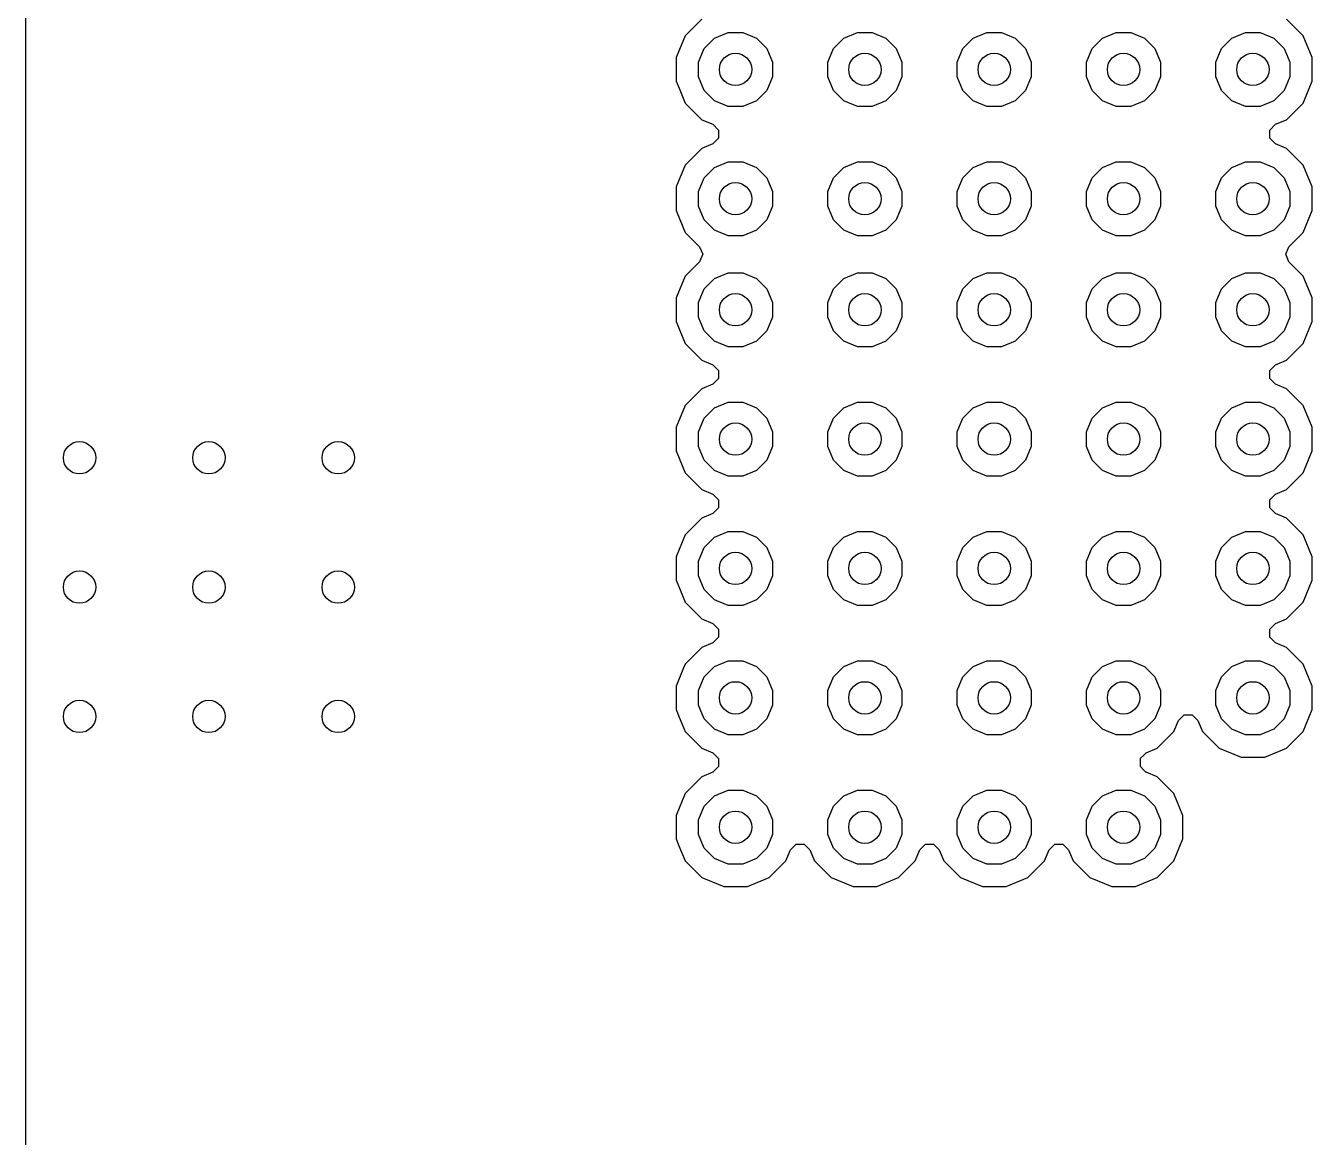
# Model space of a CAD drawing. Extents: x 114.9 to 199.6, y -137.1 to -76.7.
# Drawn here: x 114.88 to 120.85, y -116.35 to -111.2 of the extents above; entities that cross this region are included whole.
import ezdxf

# ---------------------------------------------------------------- set-up
doc = ezdxf.new("R2010")
doc.units = 0
doc.layers.add('BLACK', color=7, linetype='CONTINUOUS')

msp = doc.modelspace()

# ---------------------------------------------------------------- linework, layer by layer
at = {"layer": 'BLACK', "linetype": 'CONTINUOUS'}
for p, q in [((114.8805, -115.635198), (114.8805, -108.943698)), ((118.017439, -111.164945), (117.939944, -111.24244)), ((120.807055, -111.242439), (120.729561, -111.164945)), ((117.939944, -111.24244), (117.898, -111.343698)), ((118.076275, -111.252993), (118.139359, -111.226863)), ((118.139359, -111.226863), (118.207641, -111.226863)), ((118.207641, -111.226863), (118.270725, -111.252993)), ((118.676275, -111.252993), (118.739359, -111.226863)), ((118.739359, -111.226863), (118.807641, -111.226863)), ((118.807641, -111.226863), (118.870725, -111.252993)), ((119.276275, -111.252993), (119.339359, -111.226863)), ((119.339359, -111.226863), (119.407641, -111.226863)), ((119.407641, -111.226863), (119.470725, -111.252993)), ((119.876275, -111.252993), (119.939359, -111.226863)), ((119.939359, -111.226863), (120.007641, -111.226863)), ((120.007641, -111.226863), (120.070725, -111.252993)), ((120.476275, -111.252993), (120.539359, -111.226863)), ((120.539359, -111.226863), (120.607641, -111.226863)), ((120.607641, -111.226863), (120.670725, -111.252993)), ((120.807055, -111.24244), (120.807055, -111.242439)), ((120.807057, -111.242442), (120.807055, -111.24244)), ((120.849, -111.3437), (120.807057, -111.242442)), ((118.001863, -111.364359), (118.027993, -111.301275)), ((118.027993, -111.301275), (118.076275, -111.252993)), ((118.270725, -111.252993), (118.319007, -111.301275)), ((118.319007, -111.301275), (118.345137, -111.364359)), ((118.601863, -111.364359), (118.627993, -111.301275)), ((118.627993, -111.301275), (118.676275, -111.252993)), ((118.870725, -111.252993), (118.919007, -111.301275)), ((118.919007, -111.301275), (118.945137, -111.364359)), ((119.201863, -111.364359), (119.227993, -111.301275)), ((119.227993, -111.301275), (119.276275, -111.252993)), ((119.470725, -111.252993), (119.519007, -111.301275)), ((119.519007, -111.301275), (119.545137, -111.364359)), ((119.801863, -111.364359), (119.827993, -111.301275)), ((119.827993, -111.301275), (119.876275, -111.252993)), ((120.070725, -111.252993), (120.119007, -111.301275)), ((120.119007, -111.301275), (120.145137, -111.364359)), ((120.401863, -111.364359), (120.427993, -111.301275)), ((120.427993, -111.301275), (120.476275, -111.252993)), ((120.670725, -111.252993), (120.719007, -111.301275)), ((120.719007, -111.301275), (120.745137, -111.364359)), ((117.898, -111.343698), (117.898, -111.453301)), ((118.001863, -111.432641), (118.001863, -111.364359)), ((118.345137, -111.364359), (118.345137, -111.432641)), ((118.601863, -111.432641), (118.601863, -111.364359)), ((118.945137, -111.364359), (118.945137, -111.432641)), ((119.201863, -111.432641), (119.201863, -111.364359)), ((119.545137, -111.364359), (119.545137, -111.432641)), ((119.801863, -111.432641), (119.801863, -111.364359)), ((120.145137, -111.364359), (120.145137, -111.432641)), ((120.401863, -111.432641), (120.401863, -111.364359)), ((120.745137, -111.364359), (120.745137, -111.432641)), ((120.849, -111.4533), (120.849, -111.3437)), ((117.898, -111.453301), (117.911337, -111.485499)), ((117.911337, -111.485499), (117.939943, -111.554558)), ((118.027993, -111.495725), (118.001863, -111.432641)), ((118.345137, -111.432641), (118.319007, -111.495725)), ((118.627993, -111.495725), (118.601863, -111.432641)), ((118.945137, -111.432641), (118.919007, -111.495725)), ((119.227993, -111.495725), (119.201863, -111.432641)), ((119.545137, -111.432641), (119.519007, -111.495725)), ((119.827993, -111.495725), (119.801863, -111.432641)), ((120.145137, -111.432641), (120.119007, -111.495725)), ((120.427993, -111.495725), (120.401863, -111.432641)), ((120.745137, -111.432641), (120.719007, -111.495725)), ((120.807057, -111.554558), (120.849, -111.4533)), ((118.076275, -111.544007), (118.027993, -111.495725)), ((118.139359, -111.570137), (118.076275, -111.544007)), ((118.270725, -111.544007), (118.207641, -111.570137)), ((118.319007, -111.495725), (118.270725, -111.544007)), ((118.676275, -111.544007), (118.627993, -111.495725)), ((118.739359, -111.570137), (118.676275, -111.544007)), ((118.870725, -111.544007), (118.807641, -111.570137)), ((118.919007, -111.495725), (118.870725, -111.544007)), ((119.276275, -111.544007), (119.227993, -111.495725)), ((119.339359, -111.570137), (119.276275, -111.544007)), ((119.470725, -111.544007), (119.407641, -111.570137)), ((119.519007, -111.495725), (119.470725, -111.544007)), ((119.876275, -111.544007), (119.827993, -111.495725)), ((119.939359, -111.570137), (119.876275, -111.544007)), ((120.070725, -111.544007), (120.007641, -111.570137)), ((120.119007, -111.495725), (120.070725, -111.544007)), ((120.476275, -111.544007), (120.427993, -111.495725)), ((120.539359, -111.570137), (120.476275, -111.544007)), ((120.670725, -111.544007), (120.607641, -111.570137)), ((120.719007, -111.495725), (120.670725, -111.544007)), ((117.939943, -111.554558), (117.939944, -111.554559)), ((117.939944, -111.554559), (117.939945, -111.554561)), ((117.939945, -111.554561), (118.01744, -111.632056)), ((118.207641, -111.570137), (118.139359, -111.570137)), ((118.807641, -111.570137), (118.739359, -111.570137)), ((119.407641, -111.570137), (119.339359, -111.570137)), ((120.007641, -111.570137), (119.939359, -111.570137)), ((120.607641, -111.570137), (120.539359, -111.570137)), ((120.729561, -111.632055), (120.807055, -111.554561)), ((120.807055, -111.55456), (120.807057, -111.554558)), ((120.807055, -111.554561), (120.807055, -111.55456)), ((118.01744, -111.632056), (118.068557, -111.65323)), ((118.068557, -111.65323), (118.095075, -111.679749)), ((120.651924, -111.679748), (120.678441, -111.65323)), ((120.678441, -111.65323), (120.729558, -111.632057)), ((120.729558, -111.632057), (120.72956, -111.632055)), ((120.72956, -111.632055), (120.729561, -111.632055)), ((118.095075, -111.717252), (118.068557, -111.74377)), ((118.095075, -111.679749), (118.095075, -111.717252)), ((120.651924, -111.717251), (120.651924, -111.679748)), ((120.678441, -111.743769), (120.651924, -111.717251)), ((118.017439, -111.764945), (117.939944, -111.84244)), ((118.01744, -111.764943), (118.017439, -111.764945)), ((118.068557, -111.74377), (118.01744, -111.764943)), ((120.729558, -111.764943), (120.678441, -111.743769)), ((120.729559, -111.764944), (120.729558, -111.764943)), ((120.729561, -111.764945), (120.729559, -111.764944)), ((120.807055, -111.842439), (120.729561, -111.764945)), ((117.939944, -111.84244), (117.898, -111.943698)), ((118.076275, -111.852993), (118.139359, -111.826863)), ((118.139359, -111.826863), (118.207641, -111.826863)), ((118.207641, -111.826863), (118.270725, -111.852993)), ((118.676275, -111.852993), (118.739359, -111.826863)), ((118.739359, -111.826863), (118.807641, -111.826863)), ((118.807641, -111.826863), (118.870725, -111.852993)), ((119.276275, -111.852993), (119.339359, -111.826863)), ((119.339359, -111.826863), (119.407641, -111.826863)), ((119.407641, -111.826863), (119.470725, -111.852993)), ((119.876275, -111.852993), (119.939359, -111.826863)), ((119.939359, -111.826863), (120.007641, -111.826863)), ((120.007641, -111.826863), (120.070725, -111.852993)), ((120.476275, -111.852993), (120.539359, -111.826863)), ((120.539359, -111.826863), (120.607641, -111.826863)), ((120.607641, -111.826863), (120.670725, -111.852993)), ((120.807055, -111.84244), (120.807055, -111.842439)), ((120.807057, -111.842442), (120.807055, -111.84244)), ((120.849, -111.9437), (120.807057, -111.842442)), ((118.001863, -111.964359), (118.027993, -111.901275)), ((118.027993, -111.901275), (118.076275, -111.852993)), ((118.270725, -111.852993), (118.319007, -111.901275)), ((118.319007, -111.901275), (118.345137, -111.964359)), ((118.601863, -111.964359), (118.627993, -111.901275)), ((118.627993, -111.901275), (118.676275, -111.852993)), ((118.870725, -111.852993), (118.919007, -111.901275)), ((118.919007, -111.901275), (118.945137, -111.964359)), ((119.201863, -111.964359), (119.227993, -111.901275)), ((119.227993, -111.901275), (119.276275, -111.852993)), ((119.470725, -111.852993), (119.519007, -111.901275)), ((119.519007, -111.901275), (119.545137, -111.964359)), ((119.801863, -111.964359), (119.827993, -111.901275)), ((119.827993, -111.901275), (119.876275, -111.852993)), ((120.070725, -111.852993), (120.119007, -111.901275)), ((120.119007, -111.901275), (120.145137, -111.964359)), ((120.401863, -111.964359), (120.427993, -111.901275)), ((120.427993, -111.901275), (120.476275, -111.852993)), ((120.670725, -111.852993), (120.719007, -111.901275)), ((120.719007, -111.901275), (120.745137, -111.964359)), ((117.898, -111.943698), (117.898, -112.053301)), ((118.001863, -112.032641), (118.001863, -111.964359)), ((118.345137, -111.964359), (118.345137, -112.032641)), ((118.601863, -112.032641), (118.601863, -111.964359)), ((118.945137, -111.964359), (118.945137, -112.032641)), ((119.201863, -112.032641), (119.201863, -111.964359)), ((119.545137, -111.964359), (119.545137, -112.032641)), ((119.801863, -112.032641), (119.801863, -111.964359)), ((120.145137, -111.964359), (120.145137, -112.032641)), ((120.401863, -112.032641), (120.401863, -111.964359)), ((120.745137, -111.964359), (120.745137, -112.032641)), ((120.849, -112.0533), (120.849, -111.9437)), ((117.898, -112.053301), (117.915374, -112.095244)), ((118.027993, -112.095725), (118.001863, -112.032641)), ((118.345137, -112.032641), (118.319007, -112.095725)), ((118.627993, -112.095725), (118.601863, -112.032641)), ((118.945137, -112.032641), (118.919007, -112.095725)), ((119.227993, -112.095725), (119.201863, -112.032641)), ((119.545137, -112.032641), (119.519007, -112.095725)), ((119.827993, -112.095725), (119.801863, -112.032641)), ((120.145137, -112.032641), (120.119007, -112.095725)), ((120.427993, -112.095725), (120.401863, -112.032641)), ((120.745137, -112.032641), (120.719007, -112.095725)), ((120.807057, -112.154558), (120.849, -112.0533)), ((117.915374, -112.095244), (117.939943, -112.154558)), ((118.076275, -112.144007), (118.027993, -112.095725)), ((118.139359, -112.170137), (118.076275, -112.144007)), ((118.270725, -112.144007), (118.207641, -112.170137)), ((118.319007, -112.095725), (118.270725, -112.144007)), ((118.676275, -112.144007), (118.627993, -112.095725)), ((118.739359, -112.170137), (118.676275, -112.144007)), ((118.870725, -112.144007), (118.807641, -112.170137)), ((118.919007, -112.095725), (118.870725, -112.144007)), ((119.276275, -112.144007), (119.227993, -112.095725)), ((119.339359, -112.170137), (119.276275, -112.144007)), ((119.470725, -112.144007), (119.407641, -112.170137)), ((119.519007, -112.095725), (119.470725, -112.144007)), ((119.876275, -112.144007), (119.827993, -112.095725)), ((119.939359, -112.170137), (119.876275, -112.144007)), ((120.070725, -112.144007), (120.007641, -112.170137)), ((120.119007, -112.095725), (120.070725, -112.144007)), ((120.476275, -112.144007), (120.427993, -112.095725)), ((120.539359, -112.170137), (120.476275, -112.144007)), ((120.670725, -112.144007), (120.607641, -112.170137)), ((120.719007, -112.095725), (120.670725, -112.144007)), ((117.939943, -112.154558), (117.939944, -112.154559)), ((117.939944, -112.154559), (117.939945, -112.154561)), ((117.939945, -112.154561), (118.006736, -112.221352)), ((118.207641, -112.170137), (118.139359, -112.170137)), ((118.807641, -112.170137), (118.739359, -112.170137)), ((119.407641, -112.170137), (119.339359, -112.170137)), ((120.007641, -112.170137), (119.939359, -112.170137)), ((120.607641, -112.170137), (120.539359, -112.170137)), ((120.740264, -112.221352), (120.807055, -112.154561)), ((120.807055, -112.15456), (120.807057, -112.154558)), ((120.807055, -112.154561), (120.807055, -112.15456)), ((118.006736, -112.221352), (118.021088, -112.256)), ((118.021088, -112.256), (118.006736, -112.290648)), ((120.725912, -112.256), (120.740264, -112.221352)), ((120.740264, -112.290648), (120.725912, -112.256)), ((118.006736, -112.290648), (117.939944, -112.35744)), ((120.807055, -112.357439), (120.740264, -112.290648)), ((117.939944, -112.35744), (117.898, -112.458698)), ((118.027993, -112.416275), (118.076275, -112.367993)), ((118.076275, -112.367993), (118.139359, -112.341863)), ((118.139359, -112.341863), (118.207641, -112.341863)), ((118.207641, -112.341863), (118.270725, -112.367993)), ((118.270725, -112.367993), (118.319007, -112.416275)), ((118.627993, -112.416275), (118.676275, -112.367993)), ((118.676275, -112.367993), (118.739359, -112.341863)), ((118.739359, -112.341863), (118.807641, -112.341863)), ((118.807641, -112.341863), (118.870725, -112.367993)), ((118.870725, -112.367993), (118.919007, -112.416275)), ((119.227993, -112.416275), (119.276275, -112.367993)), ((119.276275, -112.367993), (119.339359, -112.341863)), ((119.339359, -112.341863), (119.407641, -112.341863)), ((119.407641, -112.341863), (119.470725, -112.367993)), ((119.470725, -112.367993), (119.519007, -112.416275)), ((119.827993, -112.416275), (119.876275, -112.367993)), ((119.876275, -112.367993), (119.939359, -112.341863)), ((119.939359, -112.341863), (120.007641, -112.341863)), ((120.007641, -112.341863), (120.070725, -112.367993)), ((120.070725, -112.367993), (120.119007, -112.416275)), ((120.427993, -112.416275), (120.476275, -112.367993)), ((120.476275, -112.367993), (120.539359, -112.341863)), ((120.539359, -112.341863), (120.607641, -112.341863)), ((120.607641, -112.341863), (120.670725, -112.367993)), ((120.670725, -112.367993), (120.719007, -112.416275)), ((120.807055, -112.35744), (120.807055, -112.357439)), ((120.807057, -112.357442), (120.807055, -112.35744)), ((120.849, -112.4587), (120.807057, -112.357442)), ((118.001863, -112.479359), (118.027993, -112.416275)), ((118.319007, -112.416275), (118.345137, -112.479359)), ((118.601863, -112.479359), (118.627993, -112.416275)), ((118.919007, -112.416275), (118.945137, -112.479359)), ((119.201863, -112.479359), (119.227993, -112.416275)), ((119.519007, -112.416275), (119.545137, -112.479359)), ((119.801863, -112.479359), (119.827993, -112.416275)), ((120.119007, -112.416275), (120.145137, -112.479359)), ((120.401863, -112.479359), (120.427993, -112.416275)), ((120.719007, -112.416275), (120.745137, -112.479359)), ((117.898, -112.458698), (117.898, -112.568301)), ((118.001863, -112.547641), (118.001863, -112.479359)), ((118.345137, -112.479359), (118.345137, -112.547641)), ((118.601863, -112.547641), (118.601863, -112.479359)), ((118.945137, -112.479359), (118.945137, -112.547641)), ((119.201863, -112.547641), (119.201863, -112.479359)), ((119.545137, -112.479359), (119.545137, -112.547641)), ((119.801863, -112.547641), (119.801863, -112.479359)), ((120.145137, -112.479359), (120.145137, -112.547641)), ((120.401863, -112.547641), (120.401863, -112.479359)), ((120.745137, -112.479359), (120.745137, -112.547641)), ((120.849, -112.5683), (120.849, -112.4587)), ((118.027993, -112.610725), (118.001863, -112.547641)), ((118.345137, -112.547641), (118.319007, -112.610725)), ((118.627993, -112.610725), (118.601863, -112.547641)), ((118.945137, -112.547641), (118.919007, -112.610725)), ((119.227993, -112.610725), (119.201863, -112.547641)), ((119.545137, -112.547641), (119.519007, -112.610725)), ((119.827993, -112.610725), (119.801863, -112.547641)), ((120.145137, -112.547641), (120.119007, -112.610725)), ((120.427993, -112.610725), (120.401863, -112.547641)), ((120.745137, -112.547641), (120.719007, -112.610725)), ((117.898, -112.568301), (117.915374, -112.610244)), ((117.915374, -112.610244), (117.939943, -112.669558)), ((118.076275, -112.659007), (118.027993, -112.610725)), ((118.319007, -112.610725), (118.270725, -112.659007)), ((118.676275, -112.659007), (118.627993, -112.610725)), ((118.919007, -112.610725), (118.870725, -112.659007)), ((119.276275, -112.659007), (119.227993, -112.610725)), ((119.519007, -112.610725), (119.470725, -112.659007)), ((119.876275, -112.659007), (119.827993, -112.610725)), ((120.119007, -112.610725), (120.070725, -112.659007)), ((120.476275, -112.659007), (120.427993, -112.610725)), ((120.719007, -112.610725), (120.670725, -112.659007)), ((120.807057, -112.669558), (120.849, -112.5683)), ((117.939943, -112.669558), (117.939944, -112.669559)), ((117.939944, -112.669559), (117.939945, -112.669561)), ((117.939945, -112.669561), (118.01744, -112.747056)), ((118.139359, -112.685137), (118.076275, -112.659007)), ((118.207641, -112.685137), (118.139359, -112.685137)), ((118.270725, -112.659007), (118.207641, -112.685137)), ((118.739359, -112.685137), (118.676275, -112.659007)), ((118.807641, -112.685137), (118.739359, -112.685137)), ((118.870725, -112.659007), (118.807641, -112.685137)), ((119.339359, -112.685137), (119.276275, -112.659007)), ((119.407641, -112.685137), (119.339359, -112.685137)), ((119.470725, -112.659007), (119.407641, -112.685137)), ((119.939359, -112.685137), (119.876275, -112.659007)), ((120.007641, -112.685137), (119.939359, -112.685137)), ((120.070725, -112.659007), (120.007641, -112.685137)), ((120.539359, -112.685137), (120.476275, -112.659007)), ((120.607641, -112.685137), (120.539359, -112.685137)), ((120.670725, -112.659007), (120.607641, -112.685137)), ((120.729561, -112.747055), (120.807055, -112.669561)), ((120.807055, -112.66956), (120.807057, -112.669558)), ((120.807055, -112.669561), (120.807055, -112.66956)), ((118.01744, -112.747056), (118.068557, -112.76823)), ((118.068557, -112.76823), (118.095075, -112.794749)), ((118.095075, -112.794749), (118.095075, -112.832252)), ((120.651924, -112.794748), (120.678441, -112.76823)), ((120.651924, -112.832251), (120.651924, -112.794748)), ((120.678441, -112.76823), (120.729558, -112.747057)), ((120.729558, -112.747057), (120.72956, -112.747055)), ((120.72956, -112.747055), (120.729561, -112.747055)), ((118.068557, -112.85877), (118.01744, -112.879943)), ((118.095075, -112.832252), (118.068557, -112.85877)), ((120.678441, -112.858769), (120.651924, -112.832251)), ((120.729558, -112.879943), (120.678441, -112.858769)), ((118.017439, -112.879945), (117.939944, -112.95744)), ((118.01744, -112.879943), (118.017439, -112.879945)), ((120.729559, -112.879944), (120.729558, -112.879943)), ((120.729561, -112.879945), (120.729559, -112.879944)), ((120.807055, -112.957439), (120.729561, -112.879945)), ((117.939944, -112.95744), (117.898, -113.058698)), ((118.027993, -113.016275), (118.076275, -112.967993)), ((118.076275, -112.967993), (118.139359, -112.941863)), ((118.139359, -112.941863), (118.207641, -112.941863)), ((118.207641, -112.941863), (118.270725, -112.967993)), ((118.270725, -112.967993), (118.319007, -113.016275)), ((118.627993, -113.016275), (118.676275, -112.967993)), ((118.676275, -112.967993), (118.739359, -112.941863)), ((118.739359, -112.941863), (118.807641, -112.941863)), ((118.807641, -112.941863), (118.870725, -112.967993)), ((118.870725, -112.967993), (118.919007, -113.016275)), ((119.227993, -113.016275), (119.276275, -112.967993)), ((119.276275, -112.967993), (119.339359, -112.941863)), ((119.339359, -112.941863), (119.407641, -112.941863)), ((119.407641, -112.941863), (119.470725, -112.967993)), ((119.470725, -112.967993), (119.519007, -113.016275)), ((119.827993, -113.016275), (119.876275, -112.967993)), ((119.876275, -112.967993), (119.939359, -112.941863)), ((119.939359, -112.941863), (120.007641, -112.941863)), ((120.007641, -112.941863), (120.070725, -112.967993)), ((120.070725, -112.967993), (120.119007, -113.016275)), ((120.427993, -113.016275), (120.476275, -112.967993)), ((120.476275, -112.967993), (120.539359, -112.941863)), ((120.539359, -112.941863), (120.607641, -112.941863)), ((120.607641, -112.941863), (120.670725, -112.967993)), ((120.670725, -112.967993), (120.719007, -113.016275)), ((120.807055, -112.95744), (120.807055, -112.957439)), ((120.807057, -112.957442), (120.807055, -112.95744)), ((120.849, -113.0587), (120.807057, -112.957442)), ((118.001863, -113.079359), (118.027993, -113.016275)), ((118.319007, -113.016275), (118.345137, -113.079359)), ((118.601863, -113.079359), (118.627993, -113.016275)), ((118.919007, -113.016275), (118.945137, -113.079359)), ((119.201863, -113.079359), (119.227993, -113.016275)), ((119.519007, -113.016275), (119.545137, -113.079359)), ((119.801863, -113.079359), (119.827993, -113.016275)), ((120.119007, -113.016275), (120.145137, -113.079359)), ((120.401863, -113.079359), (120.427993, -113.016275)), ((120.719007, -113.016275), (120.745137, -113.079359)), ((117.898, -113.058698), (117.898, -113.168301)), ((118.001863, -113.147641), (118.001863, -113.079359)), ((118.345137, -113.079359), (118.345137, -113.147641)), ((118.601863, -113.147641), (118.601863, -113.079359)), ((118.945137, -113.079359), (118.945137, -113.147641)), ((119.201863, -113.147641), (119.201863, -113.079359)), ((119.545137, -113.079359), (119.545137, -113.147641)), ((119.801863, -113.147641), (119.801863, -113.079359)), ((120.145137, -113.079359), (120.145137, -113.147641)), ((120.401863, -113.147641), (120.401863, -113.079359)), ((120.745137, -113.079359), (120.745137, -113.147641)), ((120.849, -113.1683), (120.849, -113.0587)), ((118.027993, -113.210725), (118.001863, -113.147641)), ((118.345137, -113.147641), (118.319007, -113.210725)), ((118.627993, -113.210725), (118.601863, -113.147641)), ((118.945137, -113.147641), (118.919007, -113.210725)), ((119.227993, -113.210725), (119.201863, -113.147641)), ((119.545137, -113.147641), (119.519007, -113.210725)), ((119.827993, -113.210725), (119.801863, -113.147641)), ((120.145137, -113.147641), (120.119007, -113.210725)), ((120.427993, -113.210725), (120.401863, -113.147641)), ((120.745137, -113.147641), (120.719007, -113.210725)), ((117.898, -113.168301), (117.915374, -113.210244)), ((117.915374, -113.210244), (117.939943, -113.269558)), ((118.076275, -113.259007), (118.027993, -113.210725)), ((118.319007, -113.210725), (118.270725, -113.259007)), ((118.676275, -113.259007), (118.627993, -113.210725)), ((118.919007, -113.210725), (118.870725, -113.259007)), ((119.276275, -113.259007), (119.227993, -113.210725)), ((119.519007, -113.210725), (119.470725, -113.259007)), ((119.876275, -113.259007), (119.827993, -113.210725)), ((120.119007, -113.210725), (120.070725, -113.259007)), ((120.476275, -113.259007), (120.427993, -113.210725)), ((120.719007, -113.210725), (120.670725, -113.259007)), ((120.807057, -113.269558), (120.849, -113.1683)), ((117.939943, -113.269558), (117.939944, -113.269559)), ((117.939944, -113.269559), (117.939945, -113.269561)), ((117.939945, -113.269561), (118.01744, -113.347056)), ((118.139359, -113.285137), (118.076275, -113.259007)), ((118.270725, -113.259007), (118.207641, -113.285137)), ((118.739359, -113.285137), (118.676275, -113.259007)), ((118.870725, -113.259007), (118.807641, -113.285137)), ((119.339359, -113.285137), (119.276275, -113.259007)), ((119.470725, -113.259007), (119.407641, -113.285137)), ((119.939359, -113.285137), (119.876275, -113.259007)), ((120.070725, -113.259007), (120.007641, -113.285137)), ((120.539359, -113.285137), (120.476275, -113.259007)), ((120.670725, -113.259007), (120.607641, -113.285137)), ((120.729561, -113.347055), (120.807055, -113.269561)), ((120.807055, -113.26956), (120.807057, -113.269558)), ((120.807055, -113.269561), (120.807055, -113.26956)), ((118.207641, -113.285137), (118.139359, -113.285137)), ((118.807641, -113.285137), (118.739359, -113.285137)), ((119.407641, -113.285137), (119.339359, -113.285137)), ((120.007641, -113.285137), (119.939359, -113.285137)), ((120.607641, -113.285137), (120.539359, -113.285137)), ((118.01744, -113.347056), (118.068557, -113.36823)), ((118.068557, -113.36823), (118.095075, -113.394749)), ((118.095075, -113.394749), (118.095075, -113.432252)), ((120.651924, -113.394748), (120.678441, -113.36823)), ((120.651924, -113.432251), (120.651924, -113.394748)), ((120.678441, -113.36823), (120.729558, -113.347057)), ((120.729558, -113.347057), (120.72956, -113.347055)), ((120.72956, -113.347055), (120.729561, -113.347055)), ((118.068557, -113.45877), (118.01744, -113.479943)), ((118.095075, -113.432252), (118.068557, -113.45877)), ((120.678441, -113.458769), (120.651924, -113.432251)), ((120.729558, -113.479943), (120.678441, -113.458769)), ((118.017439, -113.479945), (117.939944, -113.55744)), ((118.01744, -113.479943), (118.017439, -113.479945)), ((120.729559, -113.479944), (120.729558, -113.479943)), ((120.729561, -113.479945), (120.729559, -113.479944)), ((120.807055, -113.557439), (120.729561, -113.479945)), ((117.939944, -113.55744), (117.898, -113.658698)), ((118.027993, -113.616275), (118.076275, -113.567993)), ((118.076275, -113.567993), (118.139359, -113.541863)), ((118.139359, -113.541863), (118.207641, -113.541863)), ((118.207641, -113.541863), (118.270725, -113.567993)), ((118.270725, -113.567993), (118.319007, -113.616275)), ((118.627993, -113.616275), (118.676275, -113.567993)), ((118.676275, -113.567993), (118.739359, -113.541863)), ((118.739359, -113.541863), (118.807641, -113.541863)), ((118.807641, -113.541863), (118.870725, -113.567993)), ((118.870725, -113.567993), (118.919007, -113.616275)), ((119.227993, -113.616275), (119.276275, -113.567993)), ((119.276275, -113.567993), (119.339359, -113.541863)), ((119.339359, -113.541863), (119.407641, -113.541863)), ((119.407641, -113.541863), (119.470725, -113.567993)), ((119.470725, -113.567993), (119.519007, -113.616275)), ((119.827993, -113.616275), (119.876275, -113.567993)), ((119.876275, -113.567993), (119.939359, -113.541863)), ((119.939359, -113.541863), (120.007641, -113.541863)), ((120.007641, -113.541863), (120.070725, -113.567993)), ((120.070725, -113.567993), (120.119007, -113.616275)), ((120.427993, -113.616275), (120.476275, -113.567993)), ((120.476275, -113.567993), (120.539359, -113.541863)), ((120.539359, -113.541863), (120.607641, -113.541863)), ((120.607641, -113.541863), (120.670725, -113.567993)), ((120.670725, -113.567993), (120.719007, -113.616275)), ((120.807055, -113.55744), (120.807055, -113.557439)), ((120.807057, -113.557442), (120.807055, -113.55744)), ((120.849, -113.6587), (120.807057, -113.557442)), ((118.001863, -113.679359), (118.027993, -113.616275)), ((118.319007, -113.616275), (118.345137, -113.679359)), ((118.601863, -113.679359), (118.627993, -113.616275)), ((118.919007, -113.616275), (118.945137, -113.679359)), ((119.201863, -113.679359), (119.227993, -113.616275)), ((119.519007, -113.616275), (119.545137, -113.679359)), ((119.801863, -113.679359), (119.827993, -113.616275)), ((120.119007, -113.616275), (120.145137, -113.679359)), ((120.401863, -113.679359), (120.427993, -113.616275)), ((120.719007, -113.616275), (120.745137, -113.679359)), ((117.898, -113.658698), (117.898, -113.768301)), ((118.001863, -113.747641), (118.001863, -113.679359)), ((118.345137, -113.679359), (118.345137, -113.747641)), ((118.601863, -113.747641), (118.601863, -113.679359)), ((118.945137, -113.679359), (118.945137, -113.747641)), ((119.201863, -113.747641), (119.201863, -113.679359)), ((119.545137, -113.679359), (119.545137, -113.747641)), ((119.801863, -113.747641), (119.801863, -113.679359)), ((120.145137, -113.679359), (120.145137, -113.747641)), ((120.401863, -113.747641), (120.401863, -113.679359)), ((120.745137, -113.679359), (120.745137, -113.747641)), ((120.849, -113.7683), (120.849, -113.6587)), ((118.027993, -113.810725), (118.001863, -113.747641)), ((118.345137, -113.747641), (118.319007, -113.810725)), ((118.627993, -113.810725), (118.601863, -113.747641)), ((118.945137, -113.747641), (118.919007, -113.810725)), ((119.227993, -113.810725), (119.201863, -113.747641)), ((119.545137, -113.747641), (119.519007, -113.810725)), ((119.827993, -113.810725), (119.801863, -113.747641)), ((120.145137, -113.747641), (120.119007, -113.810725)), ((120.427993, -113.810725), (120.401863, -113.747641)), ((120.745137, -113.747641), (120.719007, -113.810725)), ((117.898, -113.768301), (117.913118, -113.804797)), ((117.913118, -113.804797), (117.939943, -113.869558)), ((118.076275, -113.859007), (118.027993, -113.810725)), ((118.319007, -113.810725), (118.270725, -113.859007)), ((118.676275, -113.859007), (118.627993, -113.810725)), ((118.919007, -113.810725), (118.870725, -113.859007)), ((119.276275, -113.859007), (119.227993, -113.810725)), ((119.519007, -113.810725), (119.470725, -113.859007)), ((119.876275, -113.859007), (119.827993, -113.810725)), ((120.119007, -113.810725), (120.070725, -113.859007)), ((120.476275, -113.859007), (120.427993, -113.810725)), ((120.719007, -113.810725), (120.670725, -113.859007)), ((120.807057, -113.869558), (120.849, -113.7683)), ((117.939943, -113.869558), (117.939944, -113.869559)), ((117.939944, -113.869559), (117.939945, -113.869561)), ((117.939945, -113.869561), (118.01744, -113.947056)), ((118.139359, -113.885137), (118.076275, -113.859007)), ((118.270725, -113.859007), (118.207641, -113.885137)), ((118.739359, -113.885137), (118.676275, -113.859007)), ((118.870725, -113.859007), (118.807641, -113.885137)), ((119.339359, -113.885137), (119.276275, -113.859007)), ((119.470725, -113.859007), (119.407641, -113.885137)), ((119.939359, -113.885137), (119.876275, -113.859007)), ((120.070725, -113.859007), (120.007641, -113.885137)), ((120.539359, -113.885137), (120.476275, -113.859007)), ((120.670725, -113.859007), (120.607641, -113.885137)), ((120.729561, -113.947055), (120.807055, -113.869561)), ((120.807055, -113.86956), (120.807057, -113.869558)), ((120.807055, -113.869561), (120.807055, -113.86956)), ((118.207641, -113.885137), (118.139359, -113.885137)), ((118.807641, -113.885137), (118.739359, -113.885137)), ((119.407641, -113.885137), (119.339359, -113.885137)), ((120.007641, -113.885137), (119.939359, -113.885137)), ((120.607641, -113.885137), (120.539359, -113.885137)), ((118.01744, -113.947056), (118.068557, -113.96823)), ((118.068557, -113.96823), (118.095075, -113.994749)), ((118.095075, -113.994749), (118.095075, -114.032252)), ((120.651924, -113.994748), (120.678441, -113.96823)), ((120.651924, -114.032251), (120.651924, -113.994748)), ((120.678441, -113.96823), (120.729558, -113.947057)), ((120.729558, -113.947057), (120.72956, -113.947055)), ((120.72956, -113.947055), (120.729561, -113.947055)), ((118.095075, -114.032252), (118.068557, -114.05877)), ((120.678441, -114.058769), (120.651924, -114.032251)), ((118.017439, -114.079945), (117.939944, -114.15744)), ((118.01744, -114.079943), (118.017439, -114.079945)), ((118.068557, -114.05877), (118.01744, -114.079943)), ((120.729558, -114.079943), (120.678441, -114.058769)), ((120.729559, -114.079944), (120.729558, -114.079943)), ((120.729561, -114.079945), (120.729559, -114.079944)), ((120.807055, -114.157439), (120.729561, -114.079945)), ((117.932748, -114.174812), (117.898, -114.258698)), ((117.939943, -114.157442), (117.932748, -114.174812)), ((117.939944, -114.15744), (117.939943, -114.157441)), ((117.939943, -114.157441), (117.939943, -114.157442)), ((118.027993, -114.216275), (118.076275, -114.167993)), ((118.076275, -114.167993), (118.139359, -114.141863)), ((118.139359, -114.141863), (118.207641, -114.141863)), ((118.207641, -114.141863), (118.270725, -114.167993)), ((118.270725, -114.167993), (118.319007, -114.216275)), ((118.627993, -114.216275), (118.676275, -114.167993)), ((118.676275, -114.167993), (118.739359, -114.141863)), ((118.739359, -114.141863), (118.807641, -114.141863)), ((118.807641, -114.141863), (118.870725, -114.167993)), ((118.870725, -114.167993), (118.919007, -114.216275)), ((119.227993, -114.216275), (119.276275, -114.167993)), ((119.276275, -114.167993), (119.339359, -114.141863)), ((119.339359, -114.141863), (119.407641, -114.141863)), ((119.407641, -114.141863), (119.470725, -114.167993)), ((119.470725, -114.167993), (119.519007, -114.216275)), ((119.827993, -114.216275), (119.876275, -114.167993)), ((119.876275, -114.167993), (119.939359, -114.141863)), ((119.939359, -114.141863), (120.007641, -114.141863)), ((120.007641, -114.141863), (120.070725, -114.167993)), ((120.070725, -114.167993), (120.119007, -114.216275)), ((120.427993, -114.216275), (120.476275, -114.167993)), ((120.476275, -114.167993), (120.539359, -114.141863)), ((120.539359, -114.141863), (120.607641, -114.141863)), ((120.607641, -114.141863), (120.670725, -114.167993)), ((120.670725, -114.167993), (120.719007, -114.216275)), ((120.807055, -114.15744), (120.807055, -114.157439)), ((120.807057, -114.157442), (120.807055, -114.15744)), ((120.849, -114.2587), (120.807057, -114.157442)), ((118.001863, -114.279359), (118.027993, -114.216275)), ((118.319007, -114.216275), (118.345137, -114.279359)), ((118.601863, -114.279359), (118.627993, -114.216275)), ((118.919007, -114.216275), (118.945137, -114.279359)), ((119.201863, -114.279359), (119.227993, -114.216275)), ((119.519007, -114.216275), (119.545137, -114.279359)), ((119.801863, -114.279359), (119.827993, -114.216275)), ((120.119007, -114.216275), (120.145137, -114.279359)), ((120.401863, -114.279359), (120.427993, -114.216275)), ((120.719007, -114.216275), (120.745137, -114.279359)), ((117.898, -114.258698), (117.898, -114.368301)), ((118.001863, -114.347641), (118.001863, -114.279359)), ((118.345137, -114.279359), (118.345137, -114.347641)), ((118.601863, -114.347641), (118.601863, -114.279359)), ((118.945137, -114.279359), (118.945137, -114.347641)), ((119.201863, -114.347641), (119.201863, -114.279359)), ((119.545137, -114.279359), (119.545137, -114.347641)), ((119.801863, -114.347641), (119.801863, -114.279359)), ((120.145137, -114.279359), (120.145137, -114.347641)), ((120.401863, -114.347641), (120.401863, -114.279359)), ((120.745137, -114.279359), (120.745137, -114.347641)), ((120.849, -114.3683), (120.849, -114.2587)), ((118.027993, -114.410725), (118.001863, -114.347641)), ((118.345137, -114.347641), (118.319007, -114.410725)), ((118.627993, -114.410725), (118.601863, -114.347641)), ((118.945137, -114.347641), (118.919007, -114.410725)), ((119.227993, -114.410725), (119.201863, -114.347641)), ((119.545137, -114.347641), (119.519007, -114.410725)), ((119.827993, -114.410725), (119.801863, -114.347641)), ((120.145137, -114.347641), (120.119007, -114.410725)), ((120.427993, -114.410725), (120.401863, -114.347641)), ((120.745137, -114.347641), (120.719007, -114.410725)), ((117.898, -114.368301), (117.912603, -114.403555)), ((117.912603, -114.403555), (117.939943, -114.469558)), ((118.076275, -114.459007), (118.027993, -114.410725)), ((118.319007, -114.410725), (118.270725, -114.459007)), ((118.676275, -114.459007), (118.627993, -114.410725)), ((118.919007, -114.410725), (118.870725, -114.459007)), ((119.276275, -114.459007), (119.227993, -114.410725)), ((119.519007, -114.410725), (119.470725, -114.459007)), ((119.876275, -114.459007), (119.827993, -114.410725)), ((120.119007, -114.410725), (120.070725, -114.459007)), ((120.22823, -114.418441), (120.254749, -114.391924)), ((120.254749, -114.391924), (120.292252, -114.391924)), ((120.292252, -114.391924), (120.318769, -114.418441)), ((120.476275, -114.459007), (120.427993, -114.410725)), ((120.719007, -114.410725), (120.670725, -114.459007)), ((120.807057, -114.469558), (120.849, -114.3683)), ((117.939943, -114.469558), (117.939944, -114.469559)), ((117.939944, -114.469559), (117.939945, -114.469561)), ((117.939945, -114.469561), (118.01744, -114.547056)), ((118.139359, -114.485137), (118.076275, -114.459007)), ((118.270725, -114.459007), (118.207641, -114.485137)), ((118.739359, -114.485137), (118.676275, -114.459007)), ((118.870725, -114.459007), (118.807641, -114.485137)), ((119.339359, -114.485137), (119.276275, -114.459007)), ((119.470725, -114.459007), (119.407641, -114.485137)), ((119.939359, -114.485137), (119.876275, -114.459007)), ((120.070725, -114.459007), (120.007641, -114.485137)), ((120.129561, -114.547055), (120.207055, -114.469561)), ((120.207055, -114.46956), (120.207057, -114.469558)), ((120.207055, -114.469561), (120.207055, -114.46956)), ((120.207057, -114.469558), (120.22823, -114.418441)), ((120.318769, -114.418441), (120.339943, -114.469558)), ((120.339943, -114.469558), (120.339944, -114.469559)), ((120.339944, -114.469559), (120.339945, -114.469561)), ((120.339945, -114.469561), (120.417439, -114.547055)), ((120.539359, -114.485137), (120.476275, -114.459007)), ((120.670725, -114.459007), (120.607641, -114.485137)), ((120.729561, -114.547055), (120.807055, -114.469561)), ((120.807055, -114.46956), (120.807057, -114.469558)), ((120.807055, -114.469561), (120.807055, -114.46956)), ((118.207641, -114.485137), (118.139359, -114.485137)), ((118.807641, -114.485137), (118.739359, -114.485137)), ((119.407641, -114.485137), (119.339359, -114.485137)), ((120.007641, -114.485137), (119.939359, -114.485137)), ((120.607641, -114.485137), (120.539359, -114.485137)), ((118.01744, -114.547056), (118.068557, -114.56823)), ((118.068557, -114.56823), (118.095075, -114.594749)), ((118.095075, -114.594749), (118.095075, -114.632252)), ((120.051924, -114.594748), (120.052301, -114.59437)), ((120.051924, -114.61303), (120.051924, -114.594748)), ((120.052301, -114.59437), (120.052312, -114.593838)), ((120.052312, -114.593838), (120.065495, -114.581176)), ((120.065495, -114.581176), (120.078441, -114.56823)), ((120.078441, -114.56823), (120.129558, -114.547057)), ((120.129558, -114.547057), (120.12956, -114.547055)), ((120.12956, -114.547055), (120.129561, -114.547055)), ((120.417439, -114.547055), (120.41744, -114.547055)), ((120.41744, -114.547055), (120.417442, -114.547057)), ((120.417442, -114.547057), (120.5187, -114.589)), ((120.5187, -114.589), (120.518702, -114.589)), ((120.518702, -114.589), (120.628298, -114.589)), ((120.628298, -114.589), (120.6283, -114.589)), ((120.6283, -114.589), (120.729558, -114.547057)), ((120.729558, -114.547057), (120.72956, -114.547055)), ((120.72956, -114.547055), (120.729561, -114.547055)), ((118.095075, -114.632252), (118.068557, -114.65877)), ((120.051554, -114.631333), (120.051924, -114.61303)), ((120.051924, -114.631718), (120.051554, -114.631333)), ((120.051924, -114.632251), (120.051924, -114.631718)), ((120.064858, -114.645185), (120.051924, -114.632251)), ((120.06487, -114.645198), (120.064858, -114.645185)), ((120.077532, -114.658382), (120.06487, -114.645198)), ((118.017439, -114.679945), (117.939944, -114.75744)), ((118.01744, -114.679943), (118.017439, -114.679945)), ((118.068557, -114.65877), (118.01744, -114.679943)), ((120.077985, -114.65858), (120.077532, -114.658382)), ((120.129558, -114.679943), (120.077985, -114.65858)), ((120.131749, -114.682134), (120.129558, -114.679943)), ((120.131751, -114.682135), (120.131749, -114.682134)), ((120.207055, -114.757439), (120.131751, -114.682135)), ((117.939944, -114.75744), (117.898, -114.858698)), ((118.027993, -114.816275), (118.076275, -114.767993)), ((118.076275, -114.767993), (118.139359, -114.741863)), ((118.139359, -114.741863), (118.207641, -114.741863)), ((118.207641, -114.741863), (118.270725, -114.767993)), ((118.270725, -114.767993), (118.319007, -114.816275)), ((118.627993, -114.816275), (118.676275, -114.767993)), ((118.676275, -114.767993), (118.739359, -114.741863)), ((118.739359, -114.741863), (118.807641, -114.741863)), ((118.807641, -114.741863), (118.870725, -114.767993)), ((118.870725, -114.767993), (118.919007, -114.816275)), ((119.227993, -114.816275), (119.276275, -114.767993)), ((119.276275, -114.767993), (119.339359, -114.741863)), ((119.339359, -114.741863), (119.407641, -114.741863)), ((119.407641, -114.741863), (119.470725, -114.767993)), ((119.470725, -114.767993), (119.519007, -114.816275)), ((119.827993, -114.816275), (119.876275, -114.767993)), ((119.876275, -114.767993), (119.939359, -114.741863)), ((119.939359, -114.741863), (120.007641, -114.741863)), ((120.007641, -114.741863), (120.070725, -114.767993)), ((120.070725, -114.767993), (120.119007, -114.816275)), ((120.207055, -114.75744), (120.207055, -114.757439)), ((120.207057, -114.757442), (120.207055, -114.75744)), ((120.249, -114.8587), (120.207057, -114.757442)), ((118.001863, -114.879359), (118.027993, -114.816275)), ((118.319007, -114.816275), (118.345137, -114.879359)), ((118.601863, -114.879359), (118.627993, -114.816275)), ((118.919007, -114.816275), (118.945137, -114.879359)), ((119.201863, -114.879359), (119.227993, -114.816275)), ((119.519007, -114.816275), (119.545137, -114.879359)), ((119.801863, -114.879359), (119.827993, -114.816275)), ((120.119007, -114.816275), (120.145137, -114.879359)), ((117.898, -114.858698), (117.898, -114.968301)), ((118.001863, -114.947641), (118.001863, -114.879359)), ((118.345137, -114.879359), (118.345137, -114.947641)), ((118.601863, -114.947641), (118.601863, -114.879359)), ((118.945137, -114.879359), (118.945137, -114.947641)), ((119.201863, -114.947641), (119.201863, -114.879359)), ((119.545137, -114.879359), (119.545137, -114.947641)), ((119.801863, -114.947641), (119.801863, -114.879359)), ((120.145137, -114.879359), (120.145137, -114.947641)), ((120.249, -114.9683), (120.249, -114.8587)), ((118.027993, -115.010725), (118.001863, -114.947641)), ((118.345137, -114.947641), (118.319007, -115.010725)), ((118.627993, -115.010725), (118.601863, -114.947641)), ((118.945137, -114.947641), (118.919007, -115.010725)), ((119.227993, -115.010725), (119.201863, -114.947641)), ((119.545137, -114.947641), (119.519007, -115.010725)), ((119.827993, -115.010725), (119.801863, -114.947641)), ((120.145137, -114.947641), (120.119007, -115.010725)), ((117.898, -114.968301), (117.911134, -115.000008)), ((117.911134, -115.000008), (117.939943, -115.069558)), ((118.076275, -115.059007), (118.027993, -115.010725)), ((118.319007, -115.010725), (118.270725, -115.059007)), ((118.42823, -115.018441), (118.454749, -114.991924)), ((118.454749, -114.991924), (118.492252, -114.991924)), ((118.492252, -114.991924), (118.518769, -115.018441)), ((118.676275, -115.059007), (118.627993, -115.010725)), ((118.919007, -115.010725), (118.870725, -115.059007)), ((119.02823, -115.018441), (119.054749, -114.991924)), ((119.054749, -114.991924), (119.092252, -114.991924)), ((119.092252, -114.991924), (119.118769, -115.018441)), ((119.276275, -115.059007), (119.227993, -115.010725)), ((119.519007, -115.010725), (119.470725, -115.059007)), ((119.62823, -115.018441), (119.654749, -114.991924)), ((119.654749, -114.991924), (119.692252, -114.991924)), ((119.692252, -114.991924), (119.718769, -115.018441)), ((119.876275, -115.059007), (119.827993, -115.010725)), ((120.119007, -115.010725), (120.070725, -115.059007)), ((120.207057, -115.069558), (120.249, -114.9683)), ((117.939943, -115.069558), (117.939944, -115.069559)), ((117.939944, -115.069559), (117.939945, -115.069561)), ((117.939945, -115.069561), (118.017439, -115.147055)), ((118.139359, -115.085137), (118.076275, -115.059007)), ((118.270725, -115.059007), (118.207641, -115.085137)), ((118.329561, -115.147055), (118.407055, -115.069561)), ((118.407055, -115.06956), (118.407057, -115.069558)), ((118.407055, -115.069561), (118.407055, -115.06956)), ((118.407057, -115.069558), (118.42823, -115.018441)), ((118.518769, -115.018441), (118.539943, -115.069558)), ((118.539943, -115.069558), (118.539944, -115.069559)), ((118.539944, -115.069559), (118.539945, -115.069561)), ((118.539945, -115.069561), (118.617439, -115.147055)), ((118.739359, -115.085137), (118.676275, -115.059007)), ((118.870725, -115.059007), (118.807641, -115.085137)), ((118.929561, -115.147055), (119.007055, -115.069561)), ((119.007055, -115.06956), (119.007057, -115.069558)), ((119.007055, -115.069561), (119.007055, -115.06956)), ((119.007057, -115.069558), (119.02823, -115.018441)), ((119.118769, -115.018441), (119.139943, -115.069558)), ((119.139943, -115.069558), (119.139944, -115.069559)), ((119.139944, -115.069559), (119.139945, -115.069561)), ((119.139945, -115.069561), (119.217439, -115.147055)), ((119.339359, -115.085137), (119.276275, -115.059007)), ((119.470725, -115.059007), (119.407641, -115.085137)), ((119.529561, -115.147055), (119.607055, -115.069561)), ((119.607055, -115.06956), (119.607057, -115.069558)), ((119.607055, -115.069561), (119.607055, -115.06956)), ((119.607057, -115.069558), (119.62823, -115.018441)), ((119.718769, -115.018441), (119.739943, -115.069558)), ((119.739943, -115.069558), (119.739944, -115.069559)), ((119.739944, -115.069559), (119.739945, -115.069561)), ((119.739945, -115.069561), (119.817439, -115.147055)), ((119.939359, -115.085137), (119.876275, -115.059007)), ((120.070725, -115.059007), (120.007641, -115.085137)), ((120.131418, -115.145198), (120.207055, -115.069561)), ((120.207055, -115.06956), (120.207057, -115.069558)), ((120.207055, -115.069561), (120.207055, -115.06956)), ((118.207641, -115.085137), (118.139359, -115.085137)), ((118.807641, -115.085137), (118.739359, -115.085137)), ((119.407641, -115.085137), (119.339359, -115.085137)), ((120.007641, -115.085137), (119.939359, -115.085137)), ((118.017439, -115.147055), (118.01744, -115.147055)), ((118.01744, -115.147055), (118.017442, -115.147057)), ((118.017442, -115.147057), (118.1187, -115.189)), ((118.1187, -115.189), (118.118702, -115.189)), ((118.118702, -115.189), (118.228298, -115.189)), ((118.228298, -115.189), (118.2283, -115.189)), ((118.2283, -115.189), (118.329558, -115.147057)), ((118.329558, -115.147057), (118.32956, -115.147055)), ((118.32956, -115.147055), (118.329561, -115.147055)), ((118.617439, -115.147055), (118.61744, -115.147055)), ((118.61744, -115.147055), (118.617442, -115.147057)), ((118.617442, -115.147057), (118.7187, -115.189)), ((118.7187, -115.189), (118.718702, -115.189)), ((118.718702, -115.189), (118.828298, -115.189)), ((118.828298, -115.189), (118.8283, -115.189)), ((118.8283, -115.189), (118.929558, -115.147057)), ((118.929558, -115.147057), (118.92956, -115.147055)), ((118.92956, -115.147055), (118.929561, -115.147055)), ((119.217439, -115.147055), (119.21744, -115.147055)), ((119.21744, -115.147055), (119.217442, -115.147057)), ((119.217442, -115.147057), (119.3187, -115.189)), ((119.3187, -115.189), (119.318702, -115.189)), ((119.318702, -115.189), (119.428298, -115.189)), ((119.428298, -115.189), (119.4283, -115.189)), ((119.4283, -115.189), (119.529558, -115.147057)), ((119.529558, -115.147057), (119.52956, -115.147055)), ((119.52956, -115.147055), (119.529561, -115.147055)), ((119.817439, -115.147055), (119.81744, -115.147055)), ((119.81744, -115.147055), (119.817442, -115.147057)), ((119.817442, -115.147057), (119.9187, -115.189)), ((119.9187, -115.189), (119.918702, -115.189)), ((119.918702, -115.189), (120.028298, -115.189)), ((120.028298, -115.189), (120.0283, -115.189)), ((120.0283, -115.189), (120.129558, -115.147057)), ((120.129558, -115.147057), (120.12956, -115.147055)), ((120.12956, -115.147055), (120.129561, -115.147055)), ((120.129561, -115.147055), (120.131418, -115.145198)), ((114.8805, -116.195198), (114.8805, -115.635198)), ((114.8805, -116.508467), (114.8805, -116.195198))]:
    msp.add_line(p, q, dxfattribs=at)
at = {"layer": 'BLACK'}
for centre in [(118.1735, -111.3985), (118.7735, -111.3985), (119.3735, -111.3985), (119.9735, -111.3985), (120.5735, -111.3985), (118.1735, -111.9985), (118.7735, -111.9985), (119.3735, -111.9985), (119.9735, -111.9985), (120.5735, -111.9985), (118.1735, -112.5135), (118.7735, -112.5135), (119.3735, -112.5135), (119.9735, -112.5135), (120.5735, -112.5135), (118.1735, -113.1135), (118.7735, -113.1135), (119.3735, -113.1135), (119.9735, -113.1135), (120.5735, -113.1135), (115.13, -113.2), (115.73, -113.2), (116.33, -113.2), (118.1735, -113.7135), (118.7735, -113.7135), (119.3735, -113.7135), (119.9735, -113.7135), (120.5735, -113.7135), (115.13, -113.8), (115.73, -113.8), (116.33, -113.8), (118.1735, -114.3135), (118.7735, -114.3135), (119.3735, -114.3135), (119.9735, -114.3135), (120.5735, -114.3135), (115.13, -114.4), (115.73, -114.4), (116.33, -114.4), (118.1735, -114.9135), (118.7735, -114.9135), (119.3735, -114.9135), (119.9735, -114.9135)]:
    msp.add_circle(centre, 0.075, dxfattribs=at)
at = {"layer": 'WHITE'}
for centre in [(118.1735, -111.3985), (118.7735, -111.3985), (119.3735, -111.3985), (119.9735, -111.3985), (120.5735, -111.3985), (118.1735, -111.9985), (118.7735, -111.9985), (119.3735, -111.9985), (119.9735, -111.9985), (120.5735, -111.9985), (118.1735, -112.5135), (118.7735, -112.5135), (119.3735, -112.5135), (119.9735, -112.5135), (120.5735, -112.5135), (118.1735, -113.1135), (118.7735, -113.1135), (119.3735, -113.1135), (119.9735, -113.1135), (120.5735, -113.1135), (115.13, -113.2), (115.73, -113.2), (116.33, -113.2), (118.1735, -113.7135), (118.7735, -113.7135), (119.3735, -113.7135), (119.9735, -113.7135), (120.5735, -113.7135), (115.13, -113.8), (115.73, -113.8), (116.33, -113.8), (118.1735, -114.3135), (118.7735, -114.3135), (119.3735, -114.3135), (119.9735, -114.3135), (120.5735, -114.3135), (115.13, -114.4), (115.73, -114.4), (116.33, -114.4), (118.1735, -114.9135), (118.7735, -114.9135), (119.3735, -114.9135), (119.9735, -114.9135)]:
    msp.add_circle(centre, 0.075, dxfattribs=at)

doc.saveas('drawing.dxf')
